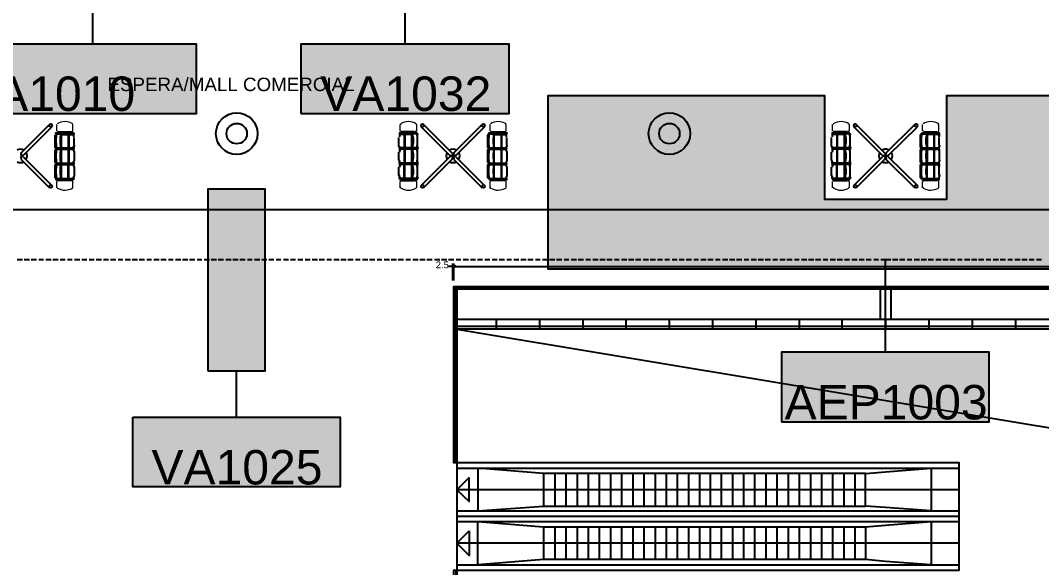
# Model space of a CAD drawing. Header units: inches. Extents: x 6 to 332, y 4 to 234.
# Drawn here: x 141.51 to 171.01, y 108.04 to 123.83 of the extents above; entities that cross this region are included whole.
import ezdxf

# ---------------------------------------------------------------- set-up
doc = ezdxf.new("R2010")
doc.units = ezdxf.units.IN
doc.header["$MEASUREMENT"] = 0
for name, color, linetype, true_color in [('PDF_BASE', 7, 'Continuous', 0x767676), ('PDF_COM_AÇÃO EVENTUAL', 7, 'Continuous', 0xa29dcd), ('PDF_COM_VAREJO', 7, 'Continuous', 0xead817), ('PDF_Text', 7, 'Continuous', 0x767676)]:
    doc.layers.add(name, color=color, linetype=linetype, true_color=true_color)
doc.styles.add('PDF Arial', font='arial.ttf')

msp = doc.modelspace()

# ---------------------------------------------------------------- linework, layer by layer
at = {"layer": 'PDF_BASE', "lineweight": 25}
for points in [[(141.522, 120), (142.352, 120.83)], [(141.59, 119.932), (142.42, 120.762)], [(153.917, 119.932), (153.087, 120.762)], [(153.985, 120), (153.155, 120.83)], [(154.019, 120), (154.848, 120.83)], [(154.086, 119.932), (154.916, 120.762)], [(166.414, 119.932), (165.584, 120.762)], [(166.482, 120), (165.652, 120.83)], [(166.515, 120), (167.345, 120.83)], [(166.583, 119.932), (167.43, 120.762)], [(142.521, 120.169), (142.521, 120.525)], [(142.538, 120.593), (142.538, 120.593)], [(142.538, 120.559), (143.046, 120.559), (143.046, 120.491)], [(142.673, 120.542), (143.029, 120.542)], [(142.69, 120.152), (142.69, 120.542), (142.69, 120.152)], [(142.707, 120.626), (142.707, 120.593)], [(142.724, 120.626), (142.724, 120.593)], [(142.877, 120.626), (142.877, 120.593)], [(142.894, 120.626), (142.894, 120.593)], [(142.894, 120.542), (142.894, 120.152)], [(142.911, 120.542), (142.911, 120.152)], [(143.046, 120.593), (143.046, 120.593)], [(143.063, 120.237), (143.063, 120.457)], [(152.461, 120.593), (152.461, 120.593)], [(152.461, 120.576), (152.461, 120.576)], [(152.969, 120.559), (152.461, 120.559), (152.461, 120.491)], [(152.833, 120.542), (152.478, 120.542)], [(152.596, 120.542), (152.596, 120.152)], [(152.613, 120.626), (152.613, 120.593)], [(152.613, 120.542), (152.613, 120.152)], [(152.63, 120.626), (152.63, 120.593)], [(152.783, 120.626), (152.783, 120.593)], [(152.8, 120.626), (152.8, 120.593)], [(152.816, 120.152), (152.816, 120.542), (152.816, 120.152)], [(152.969, 120.593), (152.969, 120.593)], [(152.986, 120.169), (152.986, 120.525)], [(155.018, 120.169), (155.018, 120.525)], [(155.035, 120.559), (155.56, 120.559)], [(155.052, 120.593), (155.052, 120.593)], [(155.17, 120.542), (155.526, 120.542)], [(155.187, 120.152), (155.187, 120.542), (155.187, 120.152)], [(155.204, 120.626), (155.204, 120.593)], [(155.221, 120.626), (155.221, 120.593)], [(155.373, 120.626), (155.373, 120.593)], [(155.39, 120.626), (155.39, 120.593)], [(155.407, 120.152), (155.407, 120.542), (155.407, 120.152)], [(155.543, 120.593), (155.543, 120.593)], [(155.543, 120.559), (155.543, 120.491)], [(155.56, 120.593), (155.56, 120.593)], [(155.56, 120.237), (155.56, 120.457)], [(164.958, 120.593), (164.958, 120.593)], [(164.958, 120.576), (164.958, 120.576)], [(165.466, 120.559), (164.958, 120.559), (164.958, 120.491)], [(165.33, 120.542), (164.975, 120.542)], [(165.093, 120.542), (165.093, 120.152)], [(165.11, 120.626), (165.11, 120.593)], [(165.11, 120.542), (165.11, 120.152)], [(165.127, 120.626), (165.127, 120.593)], [(165.279, 120.626), (165.279, 120.593)], [(165.313, 120.626), (165.313, 120.593)], [(165.313, 120.152), (165.313, 120.542), (165.313, 120.152)], [(165.466, 120.593), (165.466, 120.593)], [(165.483, 120.169), (165.483, 120.525)], [(167.515, 120.169), (167.515, 120.525)], [(167.531, 120.559), (168.056, 120.559), (168.056, 120.491)], [(167.548, 120.593), (167.548, 120.593)], [(168.022, 120.542), (167.684, 120.542), (167.684, 120.152), (168.022, 120.152)], [(167.701, 120.626), (167.701, 120.593)], [(167.701, 120.542), (167.701, 120.152)], [(167.718, 120.626), (167.718, 120.593)], [(167.87, 120.626), (167.87, 120.593)], [(167.887, 120.626), (167.887, 120.593)], [(167.904, 120.152), (167.904, 120.542), (167.904, 120.152)], [(168.056, 120.593), (168.056, 120.593)], [(168.056, 120.237), (168.056, 120.457)], [(142.521, 119.729), (142.521, 120.102)], [(142.538, 120.152), (143.046, 120.152), (143.046, 120.203)], [(142.538, 120.118), (143.046, 120.118), (143.046, 120.068)], [(142.673, 120.152), (143.029, 120.152)], [(142.69, 119.712), (142.69, 120.118), (142.69, 119.712)], [(142.894, 120.118), (142.894, 119.712)], [(142.911, 120.118), (142.911, 119.712)], [(152.969, 120.152), (152.461, 120.152), (152.461, 120.203)], [(152.969, 120.118), (152.461, 120.118), (152.461, 120.068)], [(152.833, 120.118), (152.478, 120.118)], [(152.596, 120.118), (152.596, 119.712)], [(152.613, 120.118), (152.613, 119.712)], [(152.816, 119.712), (152.816, 120.118), (152.816, 119.712)], [(152.986, 119.729), (152.986, 120.102)], [(155.018, 119.729), (155.018, 120.102)], [(155.035, 120.152), (155.56, 120.152)], [(155.035, 120.118), (155.56, 120.118)], [(155.17, 120.152), (155.526, 120.152)], [(155.187, 119.712), (155.187, 120.118), (155.187, 119.712)], [(155.407, 119.712), (155.407, 120.118), (155.407, 119.712)], [(155.543, 120.118), (155.543, 120.068)], [(165.466, 120.152), (164.958, 120.152), (164.958, 120.203)], [(165.466, 120.118), (164.958, 120.118), (164.958, 120.068)], [(165.33, 120.118), (164.975, 120.118)], [(165.093, 120.118), (165.093, 119.712)], [(165.11, 120.118), (165.11, 119.712)], [(165.313, 119.712), (165.313, 120.118), (165.313, 119.712)], [(165.483, 119.729), (165.483, 120.102)], [(167.515, 119.729), (167.515, 120.102)], [(167.531, 120.152), (168.056, 120.152), (168.056, 120.203)], [(167.531, 120.118), (168.056, 120.118), (168.056, 120.068)], [(167.701, 120.118), (167.701, 119.712)], [(167.904, 119.712), (167.904, 120.118), (167.904, 119.712)], [(141.522, 119.831), (142.352, 119.001)], [(141.59, 119.898), (142.42, 119.069)], [(142.538, 119.712), (143.046, 119.712), (143.046, 119.763)], [(152.444, 119.797), (152.444, 120.034)], [(152.969, 119.712), (152.461, 119.712), (152.461, 119.763)], [(153.917, 119.898), (153.087, 119.069)], [(153.985, 119.831), (153.155, 119.001)], [(154.019, 119.831), (154.848, 119.001)], [(154.086, 119.898), (154.916, 119.069)], [(155.543, 119.763), (155.543, 119.712)], [(164.941, 119.797), (164.941, 120.034)], [(165.466, 119.712), (164.958, 119.712), (164.958, 119.763)], [(166.414, 119.898), (165.584, 119.069)], [(166.482, 119.831), (165.652, 119.001)], [(166.515, 119.831), (167.345, 119.001)], [(166.583, 119.898), (167.43, 119.069)], [(167.531, 119.712), (168.056, 119.712), (168.056, 119.763)], [(142.521, 119.289), (142.521, 119.661)], [(142.538, 119.678), (143.046, 119.678), (143.046, 119.627)], [(142.673, 119.712), (143.029, 119.712)], [(142.69, 119.678), (142.69, 119.272), (142.69, 119.678)], [(142.894, 119.272), (142.894, 119.678)], [(142.911, 119.272), (142.911, 119.678)], [(152.444, 119.356), (152.444, 119.594)], [(152.969, 119.678), (152.461, 119.678), (152.461, 119.627)], [(152.833, 119.712), (152.478, 119.712)], [(152.833, 119.678), (152.478, 119.678)], [(152.596, 119.272), (152.596, 119.678)], [(152.613, 119.272), (152.613, 119.678)], [(152.816, 119.678), (152.816, 119.272), (152.816, 119.678)], [(152.986, 119.289), (152.986, 119.661)], [(155.018, 119.289), (155.018, 119.661)], [(155.035, 119.712), (155.56, 119.712)], [(155.035, 119.678), (155.56, 119.678)], [(155.17, 119.712), (155.526, 119.712)], [(155.187, 119.678), (155.187, 119.272), (155.187, 119.678)], [(155.407, 119.678), (155.407, 119.272), (155.407, 119.678)], [(155.543, 119.678), (155.543, 119.627)], [(164.941, 119.356), (164.941, 119.594)], [(165.466, 119.678), (164.958, 119.678), (164.958, 119.627)], [(165.33, 119.712), (164.975, 119.712)], [(165.33, 119.678), (164.975, 119.678)], [(165.093, 119.272), (165.093, 119.678)], [(165.11, 119.272), (165.11, 119.678)], [(165.313, 119.678), (165.313, 119.272), (165.313, 119.678)], [(165.483, 119.289), (165.483, 119.661)], [(191.492, 119.712), (191.492, 114.92), (166.499, 114.92)], [(167.515, 119.289), (167.515, 119.661)], [(167.531, 119.678), (168.056, 119.678), (168.056, 119.627)], [(167.701, 119.272), (167.701, 119.678)], [(167.904, 119.678), (167.904, 119.272), (167.904, 119.678)], [(142.538, 119.272), (143.046, 119.272), (143.046, 119.323)], [(142.538, 119.238), (142.538, 119.238)], [(142.538, 119.238), (142.538, 119.238)], [(142.555, 119.238), (142.555, 119.238)], [(142.673, 119.272), (143.029, 119.272)], [(142.707, 119.204), (142.707, 119.238)], [(142.724, 119.204), (142.724, 119.238)], [(142.877, 119.204), (142.877, 119.238)], [(142.894, 119.204), (142.894, 119.238)], [(143.046, 119.238), (143.046, 119.238)], [(143.046, 119.238), (143.046, 119.238)], [(152.969, 119.272), (152.461, 119.272), (152.461, 119.323)], [(152.461, 119.238), (152.461, 119.238)], [(152.461, 119.238), (152.461, 119.238)], [(152.833, 119.272), (152.478, 119.272)], [(152.613, 119.204), (152.613, 119.238)], [(152.63, 119.204), (152.63, 119.238)], [(152.783, 119.204), (152.783, 119.238)], [(152.8, 119.204), (152.8, 119.238)], [(152.952, 119.238), (152.952, 119.238)], [(152.969, 119.238), (152.969, 119.238)], [(152.969, 119.238), (152.969, 119.238)], [(155.035, 119.272), (155.56, 119.272)], [(155.052, 119.238), (155.052, 119.238)], [(155.052, 119.238), (155.052, 119.238)], [(155.17, 119.272), (155.526, 119.272)], [(155.204, 119.204), (155.204, 119.238)], [(155.221, 119.204), (155.221, 119.238)], [(155.373, 119.204), (155.373, 119.238)], [(155.39, 119.204), (155.39, 119.238)], [(155.543, 119.323), (155.543, 119.272)], [(155.56, 119.238), (155.543, 119.238)], [(155.543, 119.238), (155.543, 119.238)], [(155.56, 119.238), (155.56, 119.238)], [(155.56, 119.238), (155.56, 119.238)], [(165.466, 119.272), (164.958, 119.272), (164.958, 119.323)], [(164.958, 119.238), (164.958, 119.238)], [(164.958, 119.238), (164.958, 119.238)], [(165.33, 119.272), (164.975, 119.272)], [(165.11, 119.204), (165.11, 119.238)], [(165.127, 119.204), (165.127, 119.238)], [(165.279, 119.204), (165.279, 119.238)], [(165.313, 119.204), (165.313, 119.238)], [(165.449, 119.238), (165.466, 119.238)], [(165.466, 119.238), (165.466, 119.238)], [(165.466, 119.238), (165.466, 119.238)], [(167.531, 119.272), (168.056, 119.272), (168.056, 119.323)], [(167.548, 119.238), (167.548, 119.238)], [(167.548, 119.238), (167.548, 119.238)], [(167.701, 119.204), (167.701, 119.238)], [(167.718, 119.204), (167.718, 119.238)], [(167.87, 119.204), (167.87, 119.238)], [(167.887, 119.204), (167.887, 119.238)], [(168.056, 119.238), (168.056, 119.238)], [(168.056, 119.238), (168.056, 119.238)], [(78.852, 115.055), (78.852, 118.374), (104.015, 118.374), (166.499, 118.374), (228.999, 118.374), (266.608, 118.374), (266.608, 104.726), (266.303, 104.726), (266.303, 118.374)], [(141.42, 116.935), (141.573, 116.935)], [(141.624, 116.935), (141.776, 116.935)], [(141.827, 116.935), (141.979, 116.935)], [(142.047, 116.935), (142.182, 116.935)], [(142.25, 116.935), (142.403, 116.935)], [(142.453, 116.935), (142.606, 116.935)], [(142.657, 116.935), (142.809, 116.935)], [(142.877, 116.935), (143.012, 116.935)], [(143.08, 116.935), (143.232, 116.935)], [(143.283, 116.935), (143.435, 116.935)], [(143.503, 116.935), (143.639, 116.935)], [(143.706, 116.935), (143.859, 116.935)], [(143.91, 116.935), (144.062, 116.935)], [(144.113, 116.935), (144.265, 116.935)], [(144.333, 116.935), (144.468, 116.935)], [(144.536, 116.935), (144.689, 116.935)], [(144.739, 116.935), (144.892, 116.935)], [(144.943, 116.935), (145.095, 116.935)], [(145.163, 116.935), (145.298, 116.935)], [(145.366, 116.935), (145.518, 116.935)], [(145.569, 116.935), (145.721, 116.935)], [(145.789, 116.935), (145.925, 116.935)], [(145.992, 116.935), (146.145, 116.935)], [(146.196, 116.935), (146.348, 116.935)], [(146.399, 116.935), (146.551, 116.935)], [(146.619, 116.935), (146.754, 116.935)], [(146.822, 116.935), (146.975, 116.935)], [(147.025, 116.935), (147.178, 116.935)], [(147.229, 116.935), (147.381, 116.935)], [(147.449, 116.935), (147.601, 116.935)], [(147.652, 116.935), (147.804, 116.935)], [(147.855, 116.935), (148.007, 116.935)], [(148.075, 116.935), (148.211, 116.935)], [(148.278, 116.935), (148.431, 116.935)], [(148.482, 116.935), (148.634, 116.935)], [(148.685, 116.935), (148.837, 116.935)], [(148.905, 116.935), (149.04, 116.935)], [(149.108, 116.935), (149.261, 116.935)], [(149.311, 116.935), (149.464, 116.935)], [(149.531, 116.935), (149.667, 116.935)], [(149.735, 116.935), (149.887, 116.935)], [(149.938, 116.935), (150.09, 116.935)], [(150.141, 116.935), (150.293, 116.935)], [(150.361, 116.935), (150.497, 116.935)], [(150.564, 116.935), (150.717, 116.935)], [(150.768, 116.935), (150.92, 116.935)], [(150.971, 116.935), (151.123, 116.935)], [(151.191, 116.935), (151.326, 116.935)], [(151.394, 116.935), (151.546, 116.935)], [(151.597, 116.935), (151.75, 116.935)], [(151.817, 116.935), (151.953, 116.935)], [(152.021, 116.935), (152.173, 116.935)], [(152.224, 116.935), (152.376, 116.935)], [(152.427, 116.935), (152.579, 116.935)], [(152.647, 116.935), (152.783, 116.935)], [(152.85, 116.935), (153.003, 116.935)], [(153.054, 116.935), (153.206, 116.935)], [(153.257, 116.935), (153.409, 116.935)], [(153.477, 116.935), (153.629, 116.935)], [(153.68, 116.935), (153.832, 116.935)], [(153.883, 116.935), (154.036, 116.935)], [(154.002, 116.325), (154.002, 116.817)], [(154.036, 116.325), (154.036, 116.817)], [(154.103, 116.935), (154.239, 116.935)], [(154.307, 116.935), (154.459, 116.935)], [(154.51, 116.935), (154.662, 116.935)], [(154.713, 116.935), (154.865, 116.935)], [(154.933, 116.935), (155.069, 116.935)], [(155.136, 116.935), (155.289, 116.935)], [(155.34, 116.935), (155.492, 116.935)], [(155.56, 116.935), (155.695, 116.935)], [(155.763, 116.935), (155.915, 116.935)], [(155.966, 116.935), (156.118, 116.935)], [(156.169, 116.935), (156.322, 116.935)], [(156.389, 116.935), (156.525, 116.935)], [(156.593, 116.935), (156.745, 116.935)], [(156.796, 116.935), (156.948, 116.935)], [(156.999, 116.935), (157.151, 116.935)], [(157.219, 116.935), (157.355, 116.935)], [(157.422, 116.935), (157.575, 116.935)], [(157.626, 116.935), (157.778, 116.935)], [(157.846, 116.935), (157.981, 116.935)], [(158.049, 116.935), (158.201, 116.935)], [(158.252, 116.935), (158.404, 116.935)], [(158.455, 116.935), (158.608, 116.935)], [(158.675, 116.935), (158.811, 116.935)], [(158.879, 116.935), (159.031, 116.935)], [(159.082, 116.935), (159.234, 116.935)], [(159.285, 116.935), (159.437, 116.935)], [(159.505, 116.935), (159.657, 116.935)], [(159.708, 116.935), (159.861, 116.935)], [(159.911, 116.935), (160.064, 116.935)], [(160.132, 116.935), (160.267, 116.935)], [(160.335, 116.935), (160.487, 116.935)], [(160.538, 116.935), (160.69, 116.935)], [(160.741, 116.935), (160.894, 116.935)], [(160.961, 116.935), (161.097, 116.935)], [(161.165, 116.935), (161.317, 116.935)], [(161.368, 116.935), (161.52, 116.935)], [(161.588, 116.935), (161.723, 116.935)], [(161.791, 116.935), (161.943, 116.935)], [(161.994, 116.935), (162.147, 116.935)], [(162.197, 116.935), (162.35, 116.935)], [(162.418, 116.935), (162.553, 116.935)], [(162.621, 116.935), (162.773, 116.935)], [(162.824, 116.935), (162.976, 116.935)], [(163.027, 116.935), (163.18, 116.935)], [(163.247, 116.935), (163.383, 116.935)], [(163.451, 116.935), (163.603, 116.935)], [(163.654, 116.935), (163.806, 116.935)], [(163.874, 116.935), (164.009, 116.935)], [(164.077, 116.935), (164.229, 116.935)], [(164.28, 116.935), (164.433, 116.935)], [(164.483, 116.935), (164.636, 116.935)], [(164.704, 116.935), (164.839, 116.935)], [(164.907, 116.935), (165.059, 116.935)], [(165.11, 116.935), (165.262, 116.935)], [(165.313, 116.935), (165.466, 116.935)], [(165.533, 116.935), (165.686, 116.935)], [(165.737, 116.935), (165.889, 116.935)], [(165.94, 116.935), (166.092, 116.935)], [(166.16, 116.935), (166.295, 116.935)], [(166.363, 116.935), (166.499, 116.935), (166.651, 116.935)], [(166.702, 116.935), (166.854, 116.935)], [(166.905, 116.935), (167.057, 116.935)], [(167.125, 116.935), (167.261, 116.935)], [(167.328, 116.935), (167.481, 116.935)], [(167.531, 116.935), (167.684, 116.935)], [(167.735, 116.935), (167.887, 116.935)], [(167.955, 116.935), (168.107, 116.935)], [(168.158, 116.935), (168.31, 116.935)], [(168.361, 116.935), (168.514, 116.935)], [(168.581, 116.935), (168.717, 116.935)], [(168.784, 116.935), (168.937, 116.935)], [(168.988, 116.935), (169.14, 116.935)], [(169.191, 116.935), (169.343, 116.935)], [(169.411, 116.935), (169.546, 116.935)], [(169.614, 116.935), (169.767, 116.935)], [(169.817, 116.935), (169.97, 116.935)], [(170.038, 116.935), (170.173, 116.935)], [(170.241, 116.935), (170.393, 116.935)], [(170.444, 116.935), (170.596, 116.935)], [(170.647, 116.935), (170.8, 116.935)], [(170.867, 116.935), (171.003, 116.935)], [(153.968, 116.732), (153.849, 116.732)], [(154.036, 116.732), (154.002, 116.732)], [(154.07, 116.732), (166.499, 116.732), (204.09, 116.732)], [(191.492, 116.071), (166.499, 116.071), (154.12, 116.071), (154.12, 99.68), (148.583, 99.68), (148.583, 102.711), (148.6, 102.745), (154.103, 102.745), (154.103, 107.96)], [(154.036, 102.745), (154.036, 107.96), (166.499, 107.96), (168.632, 107.96), (168.632, 111.059), (166.499, 111.059), (154.036, 111.059), (154.036, 116.156), (166.499, 116.156), (191.492, 116.156)], [(154.053, 111.059), (154.053, 116.139), (166.499, 116.139), (228.999, 116.139), (254.5, 116.139), (268.098, 102.525)], [(154.086, 111.059), (154.086, 116.105), (166.499, 116.105), (228.999, 116.105), (254.483, 116.105), (268.081, 102.508)], [(166.346, 116.071), (166.346, 115.208)], [(166.651, 116.071), (166.651, 115.208)], [(154.12, 115.208), (166.499, 115.208), (166.499, 114.92), (154.12, 114.92), (273.889, 95.007), (274.041, 95.294), (275.244, 95.294)], [(155.255, 115.208), (155.255, 114.92)], [(156.508, 115.208), (156.508, 114.92)], [(157.761, 115.208), (157.761, 114.92)], [(158.997, 115.208), (158.997, 114.92)], [(160.25, 115.208), (160.25, 114.92)], [(161.503, 115.208), (161.503, 114.92)], [(162.756, 115.208), (162.756, 114.92)], [(164.009, 115.208), (164.009, 114.92)], [(165.245, 115.208), (165.245, 114.92)], [(166.499, 115.208), (191.492, 115.208)], [(167.752, 115.208), (167.752, 114.92)], [(169.005, 115.208), (169.005, 114.92)], [(170.258, 115.208), (170.258, 114.92)], [(154.12, 115.005), (166.499, 115.005), (191.492, 115.005)], [(154.12, 110.907), (166.499, 110.907), (168.632, 110.907)], [(165.923, 110.754), (166.499, 110.805), (167.819, 110.907), (167.819, 109.671), (166.499, 109.772), (165.923, 109.806)], [(156.626, 110.754), (156.626, 109.806)], [(156.948, 110.754), (156.948, 109.806)], [(157.27, 110.754), (157.27, 109.806)], [(157.592, 110.754), (157.592, 109.806)], [(157.913, 110.754), (157.913, 109.806)], [(158.235, 110.754), (158.235, 109.806)], [(158.557, 110.754), (158.557, 109.806)], [(158.879, 110.754), (158.879, 109.806)], [(159.2, 110.754), (159.2, 109.806)], [(159.522, 110.754), (159.522, 109.806)], [(159.844, 110.754), (159.844, 109.806)], [(160.165, 110.754), (160.165, 109.806)], [(160.487, 110.754), (160.487, 109.806)], [(160.809, 110.754), (160.809, 109.806)], [(161.131, 110.754), (161.131, 109.806)], [(161.435, 110.754), (161.435, 109.806)], [(161.757, 110.754), (161.757, 109.806)], [(162.079, 110.754), (162.079, 109.806)], [(162.401, 110.754), (162.401, 109.806)], [(162.722, 110.754), (162.722, 109.806)], [(163.044, 110.754), (163.044, 109.806)], [(163.366, 110.754), (163.366, 109.806)], [(163.688, 110.754), (163.688, 109.806)], [(164.009, 110.754), (164.009, 109.806)], [(164.331, 110.754), (164.331, 109.806)], [(164.653, 110.754), (164.653, 109.806)], [(164.975, 110.754), (164.975, 109.806)], [(165.296, 110.754), (165.296, 109.806)], [(165.618, 110.754), (165.618, 109.806)], [(168.632, 110.28), (166.499, 110.28), (154.12, 110.28)], [(154.12, 109.671), (166.499, 109.671), (168.632, 109.671)], [(154.12, 109.518), (166.499, 109.518), (168.632, 109.518)], [(154.12, 109.366), (166.499, 109.366), (168.632, 109.366)], [(156.626, 109.213), (156.626, 108.265)], [(156.948, 109.213), (156.948, 108.265)], [(157.27, 109.213), (157.27, 108.265)], [(157.592, 109.213), (157.592, 108.265)], [(157.913, 109.213), (157.913, 108.265)], [(158.235, 109.213), (158.235, 108.265)], [(158.557, 109.213), (158.557, 108.265)], [(158.879, 109.213), (158.879, 108.265)], [(159.2, 109.213), (159.2, 108.265)], [(159.522, 109.213), (159.522, 108.265)], [(159.844, 109.213), (159.844, 108.265)], [(160.165, 109.213), (160.165, 108.265)], [(160.487, 109.213), (160.487, 108.265)], [(160.809, 109.213), (160.809, 108.265)], [(161.131, 109.213), (161.131, 108.265)], [(161.435, 109.213), (161.435, 108.265)], [(161.757, 109.213), (161.757, 108.265)], [(162.079, 109.213), (162.079, 108.265)], [(162.401, 109.213), (162.401, 108.265)], [(162.722, 109.213), (162.722, 108.265)], [(163.044, 109.213), (163.044, 108.265)], [(163.366, 109.213), (163.366, 108.265)], [(163.688, 109.213), (163.688, 108.265)], [(164.009, 109.213), (164.009, 108.265)], [(164.331, 109.213), (164.331, 108.265)], [(164.653, 109.213), (164.653, 108.265)], [(164.975, 109.213), (164.975, 108.265)], [(165.296, 109.213), (165.296, 108.265)], [(165.618, 109.213), (165.618, 108.265)], [(165.923, 109.213), (165.923, 108.265)], [(168.632, 108.739), (166.499, 108.739), (154.12, 108.739)], [(154.12, 108.113), (166.499, 108.113), (168.632, 108.113)]]:
    msp.add_lwpolyline(points, dxfattribs=at)
at = {"layer": 'PDF_BASE', "lineweight": 0}
for points in [[(142.555, 120.83), (142.555, 120.643)], [(152.478, 120.643), (152.478, 120.83)], [(155.069, 120.83), (155.069, 120.643)], [(164.975, 120.643), (164.975, 120.83)], [(167.565, 120.83), (167.565, 120.643)], [(152.901, 120.626), (152.512, 120.626)], [(155.102, 120.626), (155.492, 120.626)], [(165.398, 120.626), (165.008, 120.626)], [(167.599, 120.626), (167.989, 120.626)], [(142.555, 119.187), (142.555, 119.001)], [(152.478, 119.001), (152.478, 119.187)], [(152.512, 119.204), (152.901, 119.204)], [(155.069, 119.187), (155.069, 119.001)], [(155.492, 119.204), (155.102, 119.204)], [(164.975, 119.001), (164.975, 119.187)], [(165.008, 119.204), (165.398, 119.204)], [(167.565, 119.187), (167.565, 119.001)], [(167.989, 119.204), (167.599, 119.204)], [(142.572, 118.984), (142.572, 118.984)], [(152.935, 118.984), (152.935, 118.984)], [(155.086, 118.984), (155.069, 118.984)], [(165.432, 118.984), (165.432, 118.984)], [(167.582, 118.984), (167.582, 118.984)]]:
    msp.add_lwpolyline(points, dxfattribs=at)
for points in [[(142.569, 120.647, 0.199608), (142.606, 120.626), (142.995, 120.626, 0.199608), (143.029, 120.643), (143.029, 120.83, 0.064734), (143.02, 120.836)], [(152.939, 120.839, -0.083604), (152.952, 120.83), (152.952, 120.643, -0.199611), (152.914, 120.627)], [(155.505, 120.627, 0.199608), (155.543, 120.643), (155.543, 120.83, 0.064734), (155.534, 120.836)], [(165.436, 120.839, -0.083604), (165.449, 120.83), (165.449, 120.643, -0.199611), (165.41, 120.627)], [(168.001, 120.627, 0.199608), (168.039, 120.643), (168.039, 120.83, 0.064734), (168.031, 120.836)], [(142.576, 118.996, 0.282008), (143.029, 119.001), (143.029, 119.187, 0.199611), (142.995, 119.204), (142.606, 119.204, 0.199608), (142.569, 119.184)], [(152.914, 119.204, -0.199611), (152.952, 119.187), (152.952, 119.001)], [(155.09, 118.996, 0.282008), (155.543, 119.001), (155.543, 119.187, 0.199611), (155.505, 119.204)], [(165.41, 119.204, -0.199611), (165.449, 119.187), (165.449, 119.001)], [(167.586, 118.996, 0.282008), (168.039, 119.001), (168.039, 119.187, 0.199611), (168.001, 119.204)]]:
    msp.add_lwpolyline(points, format="xyb", dxfattribs=at)
at = {"layer": 'PDF_BASE', "lineweight": 25}
for points in [[(142.558, 120.567, 0.09687), (142.556, 120.159, 0.099991), (142.558, 120.127, 0.09687), (142.556, 119.719, 0.099991), (142.558, 119.687, 0.09687), (142.556, 119.278, 0.099991), (142.556, 119.248)], [(152.833, 120.152), (152.478, 120.152, -0.125917), (152.444, 120.237), (152.444, 120.457)], [(152.967, 119.248, 0.099998), (152.967, 119.278, 0.096894), (152.966, 119.687, 0.099998), (152.967, 119.719, 0.096894), (152.966, 120.127, 0.099998), (152.967, 120.159, 0.096894), (152.966, 120.567)], [(155.054, 120.567, 0.09687), (155.053, 120.159, 0.099991), (155.054, 120.127, 0.09687), (155.053, 119.719, 0.099991), (155.054, 119.687, 0.09687), (155.053, 119.278, 0.099991), (155.053, 119.248)], [(165.33, 120.152), (164.975, 120.152, -0.125917), (164.941, 120.237), (164.941, 120.457)], [(165.464, 119.248, 0.099998), (165.464, 119.278, 0.096894), (165.463, 119.687, 0.099998), (165.464, 119.719, 0.096894), (165.463, 120.127, 0.099998), (165.464, 120.159, 0.096894), (165.463, 120.567)], [(167.551, 120.567, 0.09687), (167.55, 120.159, 0.099991), (167.551, 120.127, 0.09687), (167.55, 119.719, 0.099991), (167.551, 119.687, 0.09687), (167.55, 119.278, 0.099991), (167.55, 119.248)], [(142.673, 120.118), (143.029, 120.118, -0.118597), (143.063, 120.034), (143.063, 119.797)], [(155.17, 120.118), (155.526, 120.118, -0.118597), (155.56, 120.034), (155.56, 119.797)], [(155.543, 120.203), (155.543, 120.152, 0.125919), (155.575, 120.238)], [(166.606, 120.091, 0.133912), (166.507, 120.118, 0.133962), (166.408, 120.091)], [(168.022, 119.712), (167.684, 119.712), (167.684, 120.118), (168.022, 120.118, -0.118597), (168.056, 120.034), (168.056, 119.797)], [(166.408, 119.756, 0.133986), (166.507, 119.729, 0.133913), (166.606, 119.756)], [(142.673, 119.678), (143.029, 119.678, -0.118887), (143.063, 119.594), (143.063, 119.356)], [(155.17, 119.678), (155.526, 119.678, -0.118887), (155.56, 119.594), (155.56, 119.356)], [(168.056, 119.356), (168.055, 119.595, 0.118887), (168.022, 119.678), (167.684, 119.678), (167.684, 119.272), (168.022, 119.272)]]:
    msp.add_lwpolyline(points, format="xyb", dxfattribs=at)
for points in [[(142.555, 120.593), (143.046, 120.593), (143.046, 120.576), (142.538, 120.576), (142.538, 120.593)], [(152.969, 120.593), (152.461, 120.593), (152.461, 120.576), (152.969, 120.576)], [(155.543, 120.593), (155.56, 120.593), (155.56, 120.576), (155.052, 120.576), (155.052, 120.593)], [(165.466, 120.593), (164.958, 120.593), (164.958, 120.576), (165.466, 120.576)], [(167.548, 120.593), (168.056, 120.593), (168.056, 120.576), (167.548, 120.576)], [(142.555, 119.238), (142.538, 119.238), (143.046, 119.238)], [(152.461, 119.238), (152.969, 119.238)], [(155.052, 119.238), (155.56, 119.238), (155.543, 119.238)], [(164.958, 119.238), (165.466, 119.238)], [(167.548, 119.238), (168.056, 119.238)], [(165.923, 109.806), (165.923, 110.754), (156.626, 110.754), (154.73, 110.907), (154.73, 109.671), (156.626, 109.806)], [(154.476, 110.636), (154.12, 110.28), (154.476, 109.942)], [(165.923, 109.213), (166.499, 109.264), (167.819, 109.366), (167.819, 108.113), (166.499, 108.214), (165.923, 108.265), (156.626, 108.265), (154.73, 108.113), (154.73, 109.366), (156.626, 109.213)], [(154.476, 109.095), (154.476, 108.384), (154.12, 108.739)]]:
    msp.add_lwpolyline(points, close=True, dxfattribs=at)
at = {"layer": 'PDF_BASE', "lineweight": 0}
for points in [[(142.555, 119.238), (142.555, 119.238), (142.555, 119.238)], [(155.052, 119.238), (155.052, 119.238), (155.052, 119.238)], [(167.548, 119.238), (167.548, 119.238), (167.548, 119.238)]]:
    msp.add_lwpolyline(points, close=True, dxfattribs=at)
at = {"layer": 'PDF_BASE', "lineweight": 25}
for centre, radius in [((147.762, 120.567), 0.601), ((160.259, 120.567), 0.601), ((142.394, 120.804), 0.0423), ((147.762, 120.567), 0.296), ((153.13, 120.804), 0.0423), ((154.891, 120.804), 0.0423), ((160.259, 120.567), 0.296), ((165.626, 120.804), 0.0423), ((167.388, 120.804), 0.0423), ((142.394, 119.043), 0.0423), ((153.13, 119.043), 0.0423), ((154.891, 119.043), 0.0423), ((165.626, 119.043), 0.0423), ((167.388, 119.043), 0.0423), ((154.01, 116.74), 0.0254), ((154.044, 116.74), 0.0254)]:
    msp.add_circle(centre, radius, dxfattribs=at)
at = {"layer": 'PDF_BASE', "lineweight": 0}
for centre, radius, start, end in [((142.8, 120.483), 0.432, 58.3429, 121.333), ((152.537, 120.787), 0.0593, 124.3273, 139.1416), ((152.537, 120.686), 0.0593, 220.858, 266.0119), ((152.723, 120.483), 0.432, 58.6618, 121.6629), ((155.128, 120.686), 0.0593, 220.8583, 266.0116), ((155.314, 120.483), 0.432, 58.3429, 121.333), ((165.034, 120.787), 0.0593, 124.3273, 139.1416), ((165.034, 120.686), 0.0593, 220.858, 266.0119), ((165.22, 120.483), 0.432, 58.6618, 121.6629), ((167.625, 120.686), 0.0593, 220.8583, 266.0116), ((167.811, 120.483), 0.432, 58.3429, 121.333), ((152.537, 119.145), 0.0593, 93.9879, 139.1418), ((155.128, 119.145), 0.0593, 93.9884, 139.1417), ((165.034, 119.145), 0.0593, 93.9879, 139.1418), ((167.625, 119.145), 0.0593, 93.9884, 139.1417), ((142.614, 119.06), 0.0593, 220.8583, 239.9736), ((142.987, 119.06), 0.0593, 304.3259, 319.1423), ((152.537, 119.06), 0.0593, 220.8587, 235.673), ((152.723, 119.365), 0.432, 238.3318, 301.3329), ((152.91, 119.06), 0.0593, 300.0257, 319.1419), ((155.128, 119.06), 0.0593, 220.8583, 239.9736), ((155.5, 119.06), 0.0593, 304.3259, 319.1423), ((165.034, 119.06), 0.0593, 220.8587, 235.673), ((165.22, 119.365), 0.432, 238.3318, 301.3329), ((165.406, 119.06), 0.0593, 300.0257, 319.1419), ((167.625, 119.06), 0.0593, 220.8583, 239.9736), ((167.997, 119.06), 0.0593, 304.3259, 319.1423)]:
    msp.add_arc(centre, radius, start, end, dxfattribs=at)
at = {"layer": 'PDF_BASE', "lineweight": 25}
for centre, radius, start, end in [((142.546, 120.533), 0.0254, 89.9999, 180.0001), ((142.631, 120.567), 0.0762, 168.5797, 191.42), ((143.461, 120.364), 0.804, 165.4597, 194.535), ((142.614, 120.567), 0.0593, 343.3611, 16.6337), ((142.868, 120.449), 0.195, 7.822, 34.876), ((142.987, 120.567), 0.0762, 348.5797, 11.42), ((152.537, 120.567), 0.0762, 168.5791, 191.4209), ((152.656, 120.449), 0.195, 145.1238, 172.1779), ((152.063, 120.364), 0.804, 345.4651, 14.5349), ((152.91, 120.567), 0.0593, 163.3667, 196.6333), ((152.893, 120.567), 0.0762, 348.5791, 11.4209), ((152.977, 120.533), 0.0254, 0.0055, 89.9998), ((155.043, 120.533), 0.0254, 89.9999, 180.0001), ((155.128, 120.567), 0.0762, 168.5797, 191.42), ((155.975, 120.364), 0.804, 165.4597, 194.535), ((155.128, 120.567), 0.0593, 343.3611, 16.6337), ((155.365, 120.449), 0.195, 7.822, 34.876), ((155.483, 120.567), 0.0762, 348.5797, 11.42), ((165.034, 120.567), 0.0762, 168.5791, 191.4209), ((165.152, 120.449), 0.195, 145.1238, 172.1779), ((164.56, 120.364), 0.804, 345.4651, 14.5349), ((165.406, 120.567), 0.0593, 163.3667, 196.6333), ((165.389, 120.567), 0.0762, 348.5791, 11.4209), ((165.474, 120.533), 0.0254, 0.0055, 89.9998), ((167.54, 120.533), 0.0254, 89.9999, 180.0001), ((167.625, 120.567), 0.0762, 168.5797, 191.42), ((168.471, 120.364), 0.804, 165.4597, 194.535), ((167.625, 120.567), 0.0593, 343.3611, 16.6337), ((167.862, 120.449), 0.195, 7.822, 34.876), ((167.98, 120.567), 0.0762, 348.5797, 11.42), ((141.514, 119.924), 0.195, 59.4855, 120.52), ((142.546, 120.178), 0.0254, 180.003, 269.997), ((142.546, 120.11), 0.0254, 89.9999, 180.0001), ((143.461, 119.924), 0.804, 165.4597, 194.535), ((142.648, 120.144), 0.0593, 343.3611, 16.6337), ((142.885, 120.262), 0.195, 323.9866, 352.694), ((142.987, 120.144), 0.0762, 348.5797, 11.42), ((152.537, 120.144), 0.0762, 168.5791, 191.4209), ((152.656, 120.008), 0.195, 145.1238, 172.1779), ((152.893, 120.144), 0.0593, 163.3667, 196.6333), ((152.063, 119.924), 0.804, 345.4651, 14.5349), ((152.977, 120.178), 0.0254, 269.9999, 0.0001), ((152.977, 120.11), 0.0254, 0.0055, 89.9998), ((154.01, 119.924), 0.195, 59.4855, 120.52), ((155.043, 120.178), 0.0254, 180.003, 269.997), ((155.043, 120.11), 0.0254, 89.9999, 180.0001), ((155.975, 119.924), 0.804, 165.4597, 194.535), ((155.145, 120.144), 0.0593, 343.3611, 16.6337), ((155.483, 120.144), 0.0762, 348.5797, 11.42), ((165.034, 120.144), 0.0762, 168.5791, 191.4209), ((165.152, 120.008), 0.195, 145.1238, 172.1779), ((165.389, 120.144), 0.0593, 163.3667, 196.6333), ((164.56, 119.924), 0.804, 345.4651, 14.5349), ((165.474, 120.178), 0.0254, 269.9999, 0.0001), ((165.474, 120.11), 0.0254, 0.0055, 89.9998), ((167.54, 120.178), 0.0254, 180.003, 269.997), ((167.54, 120.11), 0.0254, 89.9999, 180.0001), ((168.471, 119.924), 0.804, 165.4597, 194.535), ((167.642, 120.144), 0.0593, 343.3611, 16.6337), ((167.879, 120.262), 0.195, 323.9866, 352.694), ((167.98, 120.144), 0.0762, 348.5797, 11.42), ((141.514, 119.924), 0.195, 239.4801, 300.5199), ((141.564, 119.975), 0.0423, 135.0001, 314.9999), ((141.564, 119.873), 0.0423, 45.0056, 224.9997), ((141.514, 119.924), 0.195, 329.4801, 30.5199), ((142.885, 119.839), 0.195, 323.9866, 352.694), ((152.639, 119.839), 0.195, 187.3061, 216.0131), ((154.01, 119.924), 0.195, 149.4801, 210.5199), ((154.01, 119.924), 0.195, 239.4801, 300.5199), ((153.959, 119.975), 0.0423, 225.0001, 44.9999), ((153.959, 119.873), 0.0423, 315.0001, 134.9999), ((154.061, 119.975), 0.0423, 135.0001, 314.9999), ((154.061, 119.873), 0.0423, 45.0056, 224.9997), ((154.01, 119.924), 0.195, 329.4801, 30.5199), ((155.382, 119.839), 0.195, 323.9866, 352.694), ((165.135, 119.839), 0.195, 187.3061, 216.0131), ((166.507, 119.924), 0.195, 149.4801, 210.5199), ((166.456, 119.975), 0.0423, 225.0001, 44.9999), ((166.456, 119.873), 0.0423, 315.0001, 134.9999), ((166.558, 119.975), 0.0423, 135.0001, 314.9999), ((166.558, 119.873), 0.0423, 45.0056, 224.9997), ((166.507, 119.924), 0.195, 329.4801, 30.5199), ((167.879, 119.839), 0.195, 323.9866, 352.694), ((142.546, 119.737), 0.0254, 180.003, 269.997), ((142.546, 119.67), 0.0254, 89.9999, 180.0001), ((143.461, 119.483), 0.804, 165.4597, 194.535), ((142.648, 119.704), 0.0593, 343.3611, 16.6337), ((142.987, 119.704), 0.0762, 348.5797, 11.42), ((152.537, 119.704), 0.0762, 168.5791, 191.4209), ((152.656, 119.568), 0.195, 145.091, 172.2107), ((152.893, 119.704), 0.0593, 163.3667, 196.6333), ((152.063, 119.483), 0.804, 345.4651, 14.5349), ((152.977, 119.737), 0.0254, 269.9999, 0.0001), ((152.977, 119.67), 0.0254, 0.0055, 89.9998), ((155.043, 119.737), 0.0254, 180.003, 269.997), ((155.043, 119.67), 0.0254, 89.9999, 180.0001), ((155.975, 119.483), 0.804, 165.4597, 194.535), ((155.145, 119.704), 0.0593, 343.3611, 16.6337), ((155.483, 119.704), 0.0762, 348.5797, 11.42), ((165.034, 119.704), 0.0762, 168.5791, 191.4209), ((165.152, 119.568), 0.195, 145.091, 172.2107), ((165.389, 119.704), 0.0593, 163.3667, 196.6333), ((164.56, 119.483), 0.804, 345.4651, 14.5349), ((165.474, 119.737), 0.0254, 269.9999, 0.0001), ((165.474, 119.67), 0.0254, 0.0055, 89.9998), ((167.54, 119.737), 0.0254, 180.003, 269.997), ((167.54, 119.67), 0.0254, 89.9999, 180.0001), ((168.471, 119.483), 0.804, 165.4597, 194.535), ((167.642, 119.704), 0.0593, 343.3611, 16.6337), ((167.98, 119.704), 0.0762, 348.5797, 11.42), ((142.546, 119.297), 0.0254, 180.003, 269.997), ((142.614, 119.263), 0.0593, 343.3611, 16.6337), ((142.885, 119.399), 0.195, 323.9866, 352.694), ((142.987, 119.263), 0.0762, 348.5797, 11.42), ((152.639, 119.399), 0.195, 187.3061, 216.0131), ((152.537, 119.263), 0.0762, 168.5791, 191.4209), ((152.91, 119.263), 0.0593, 163.3667, 196.6333), ((152.977, 119.297), 0.0254, 269.9999, 0.0001), ((155.043, 119.297), 0.0254, 180.003, 269.997), ((155.128, 119.263), 0.0593, 343.3611, 16.6337), ((155.382, 119.399), 0.195, 323.9866, 352.694), ((155.483, 119.263), 0.0762, 348.5797, 11.42), ((165.135, 119.399), 0.195, 187.3061, 216.0131), ((165.034, 119.263), 0.0762, 168.5791, 191.4209), ((165.406, 119.263), 0.0593, 163.3667, 196.6333), ((165.474, 119.297), 0.0254, 269.9999, 0.0001), ((167.54, 119.297), 0.0254, 180.003, 269.997), ((167.625, 119.263), 0.0593, 343.3611, 16.6337), ((167.879, 119.399), 0.195, 323.9866, 352.694), ((167.98, 119.263), 0.0762, 348.5797, 11.42)]:
    msp.add_arc(centre, radius, start, end, dxfattribs=at)
at = {"layer": 'PDF_BASE', "transparency": 33554559}
for points in [[(152.952, 119.238), (152.969, 119.238), (152.969, 119.238)], [(165.449, 119.238), (165.466, 119.238), (165.466, 119.238)]]:
    msp.add_solid(points, dxfattribs=at)
at = {"layer": 'PDF_COM_AÇÃO EVENTUAL', "color": 7, "lineweight": 25}
msp.add_lwpolyline([(176.252, 121.659), (168.26, 121.659), (168.26, 118.662), (164.754, 118.662), (164.754, 121.659), (156.745, 121.659), (156.745, 116.664), (176.252, 116.664)], close=True, dxfattribs=at)
at = {"layer": 'PDF_COM_AÇÃO EVENTUAL', "color": 1, "lineweight": 25}
msp.add_lwpolyline([(166.499, 114.26), (166.499, 116.935)], dxfattribs=at)
msp.add_lwpolyline([(163.501, 112.245), (169.496, 112.245), (169.496, 114.26), (163.501, 114.26)], close=True, dxfattribs=at)
at = {"layer": 'PDF_COM_AÇÃO EVENTUAL', "transparency": 33554559}
for points in [[(156.745, 118.662), (164.754, 118.662), (156.745, 121.659)], [(164.754, 118.662), (156.745, 121.659), (164.754, 121.659)], [(168.26, 118.662), (176.252, 118.662), (168.26, 121.659)], [(176.252, 118.662), (168.26, 121.659), (176.252, 121.659)], [(156.745, 116.664), (176.252, 116.664), (156.745, 118.662)], [(176.252, 116.664), (156.745, 118.662), (176.252, 118.662)]]:
    msp.add_solid(points, dxfattribs=at)
at = {"layer": 'PDF_COM_AÇÃO EVENTUAL', "color": 254, "true_color": 0xdcdcdc, "transparency": 33554559}
for points in [[(163.501, 112.245), (169.496, 112.245), (163.501, 114.26)], [(169.496, 112.245), (163.501, 114.26), (169.496, 114.26)]]:
    msp.add_solid(points, dxfattribs=at)
at = {"layer": 'PDF_COM_VAREJO', "color": 1, "lineweight": 25}
for points in [[(143.605, 123.15), (143.605, 124.487)], [(152.63, 123.15), (152.63, 124.487)], [(147.753, 112.38), (147.753, 113.718)]]:
    msp.add_lwpolyline(points, dxfattribs=at)
for points in [[(140.608, 121.151), (146.602, 121.151), (146.602, 123.15), (140.608, 123.15)], [(149.616, 121.151), (155.627, 121.151), (155.627, 123.15), (149.616, 123.15)], [(144.756, 112.38), (150.751, 112.38), (150.751, 110.365), (144.756, 110.365)]]:
    msp.add_lwpolyline(points, close=True, dxfattribs=at)
at = {"layer": 'PDF_COM_VAREJO', "color": 7, "lineweight": 25}
msp.add_lwpolyline([(146.924, 113.718), (148.583, 113.718), (148.583, 118.967), (146.924, 118.967)], close=True, dxfattribs=at)
at = {"layer": 'PDF_COM_VAREJO', "color": 254, "true_color": 0xdcdcdc, "transparency": 33554559}
for points in [[(140.608, 121.151), (146.602, 121.151), (140.608, 123.15)], [(146.602, 121.151), (140.608, 123.15), (146.602, 123.15)], [(149.616, 121.151), (155.627, 121.151), (149.616, 123.15)], [(155.627, 121.151), (149.616, 123.15), (155.627, 123.15)], [(144.756, 110.365), (150.751, 110.365), (144.756, 112.38)], [(150.751, 110.365), (144.756, 112.38), (150.751, 112.38)]]:
    msp.add_solid(points, dxfattribs=at)
at = {"layer": 'PDF_COM_VAREJO', "transparency": 33554559}
for points in [[(146.924, 113.718), (148.583, 113.718), (146.924, 118.967)], [(148.583, 113.718), (146.924, 118.967), (148.583, 118.967)]]:
    msp.add_solid(points, dxfattribs=at)

# ---------------------------------------------------------------- texts
at = {"layer": 'PDF_Text', "color": 1, "attachment_point": 7, "style": 'PDF Arial'}
for s, insert, char_height in [('AL1024 VA1010', (134.715, 121.208), 0.99393), ('VA1032', (150.175, 121.208), 0.9939), ('AEP1003', (163.586, 112.301), 0.9939), ('VA1025', (145.298, 110.422), 0.9939)]:
    msp.add_mtext(s, dxfattribs=dict(at, insert=insert, char_height=char_height))
at = {"layer": 'PDF_Text', "attachment_point": 7, "style": 'PDF Arial'}
for s, insert, char_height in [('ESPERA/MALL COMERCIAL', (144.028, 121.788), 0.38788), ('2.5', (153.511, 116.678), 0.1939)]:
    msp.add_mtext(s, dxfattribs=dict(at, insert=insert, char_height=char_height))

doc.saveas('drawing.dxf')
